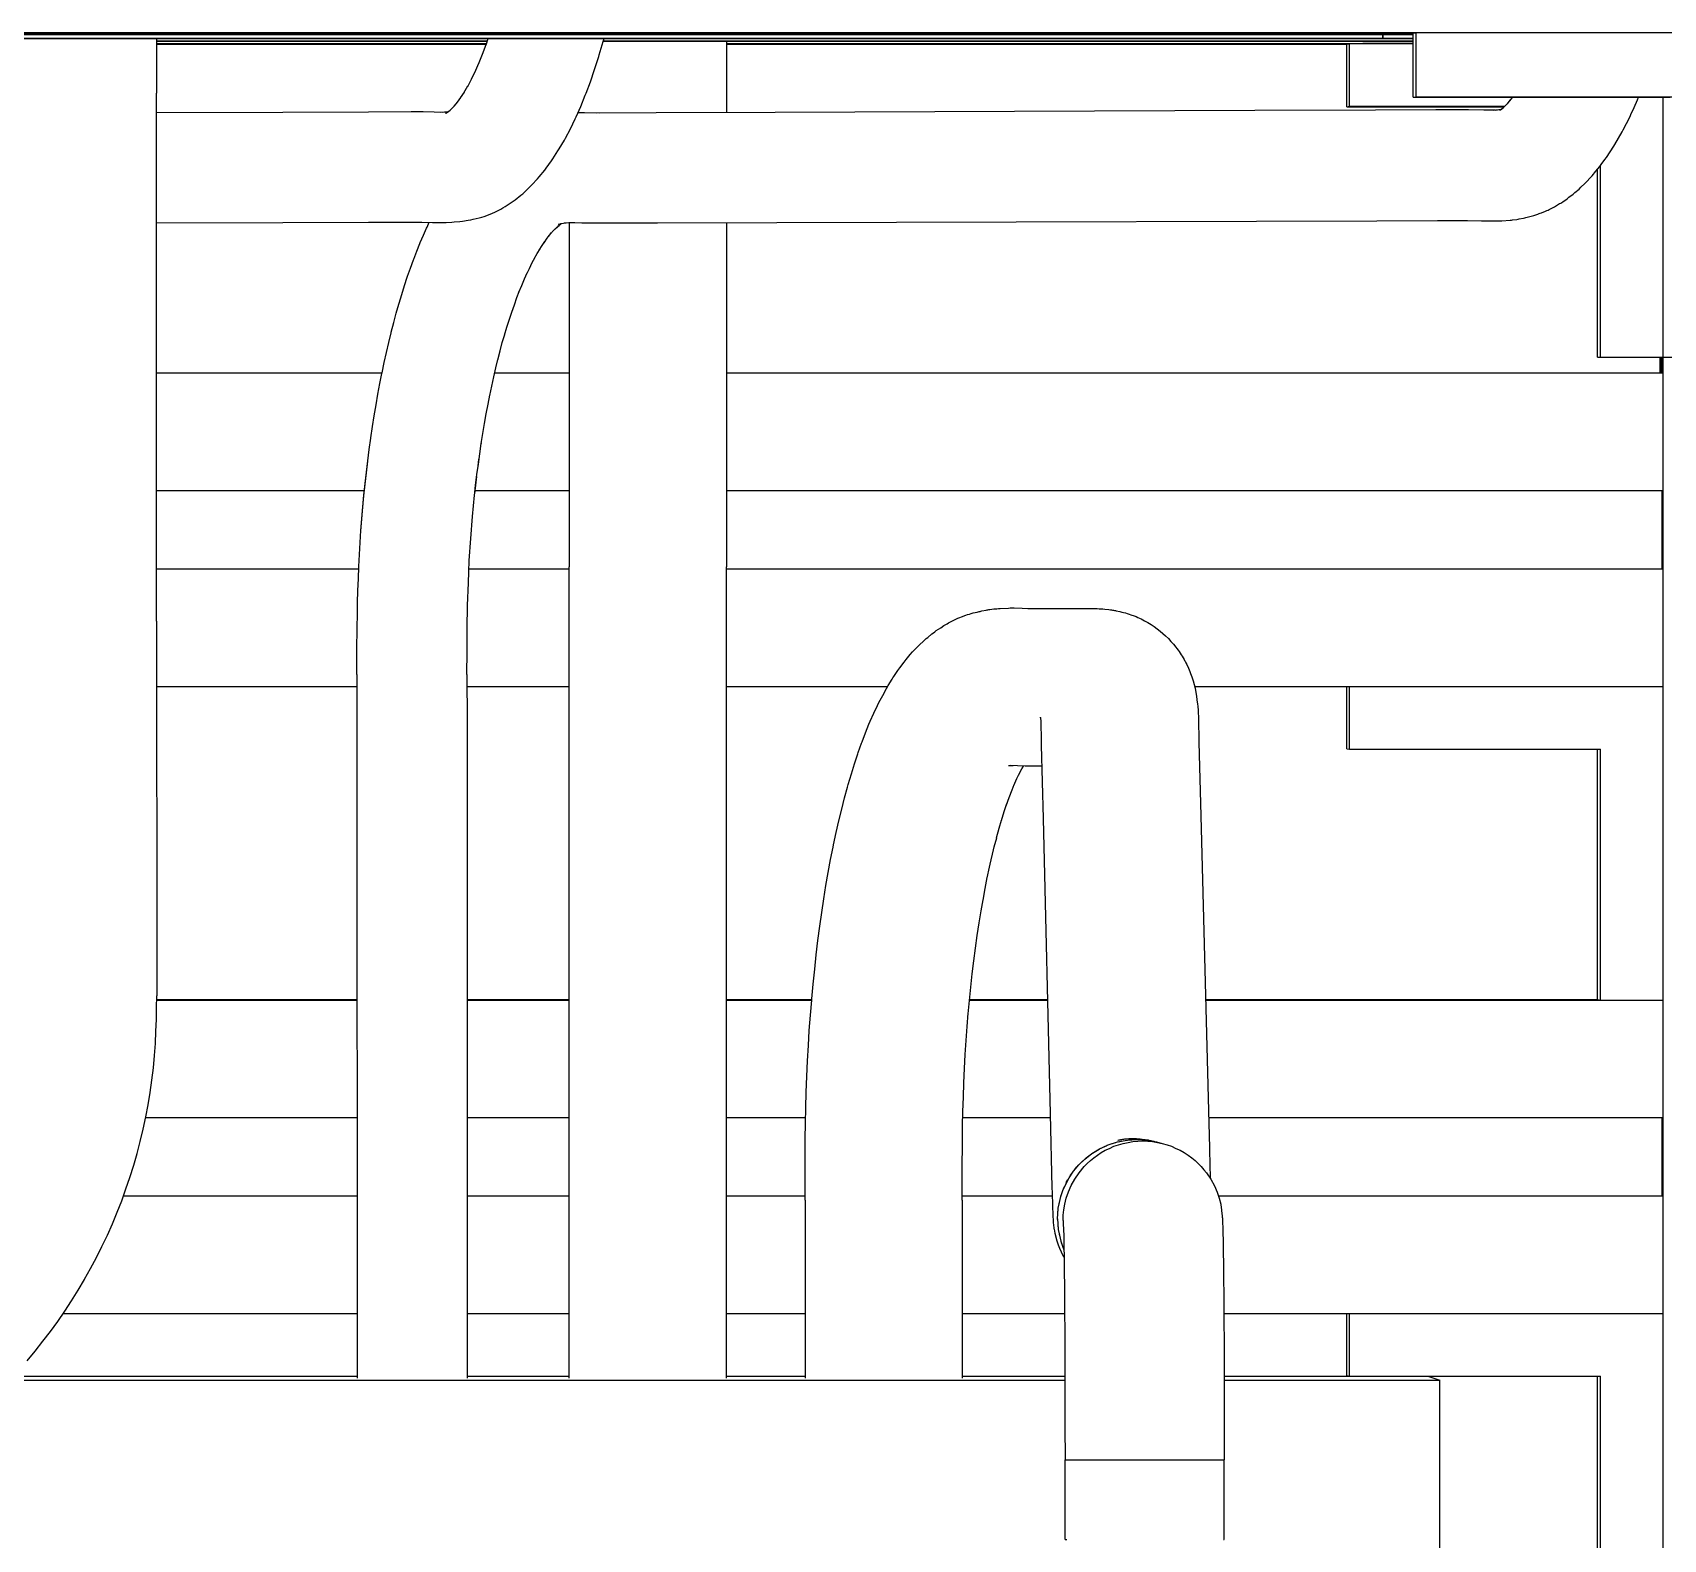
# Model space of a CAD drawing. Header units: millimetres. Extents: x -244 to 244, y -316 to 313.
# Drawn here: x 90 to 192.8, y -65.7 to 29.4 of the extents above; entities that cross this region are included whole.
import ezdxf

# ---------------------------------------------------------------- set-up
doc = ezdxf.new("R2010")
doc.units = ezdxf.units.MM
doc.layers.add('VISIBLE', color=7, linetype='Continuous')

msp = doc.modelspace()

# ---------------------------------------------------------------- linework, layer by layer
at = {"layer": 'VISIBLE'}
for p, q in [((-197.47, 29.37), (197.47, 29.37)), ((-177.15, 29.36), (177.15, 29.36)), ((-177.1, 29.35), (177.1, 29.35)), ((-177.04, 29.34), (177.04, 29.34)), ((-177.04, 29.28), (177.04, 29.28)), ((-177.04, 29.27), (177.04, 29.27)), ((-177.04, 29.26), (177.04, 29.26)), ((-177.04, 29.25), (177.04, 29.25)), ((-177.04, 29.02), (177.04, 29.02)), ((-177.04, 29.01), (177.04, 29.01)), ((-177.04, 29), (177.04, 29)), ((-177.04, 28.99), (177.04, 28.99)), ((97.82, 28.99), (97.83, 28.32)), ((97.82, 28.84), (118.68, 28.84)), ((97.82, 28.83), (118.68, 28.83)), ((97.82, 28.83), (118.68, 28.83)), ((97.82, 28.82), (118.67, 28.82)), ((118.6, 28.6), (118.73, 28.99)), ((125.73, 27.96), (125.98, 28.8)), ((125.98, 28.8), (126.03, 28.99)), ((125.99, 28.84), (177.04, 28.84)), ((125.99, 28.83), (177.04, 28.83)), ((125.99, 28.83), (177.04, 28.83)), ((125.99, 28.82), (177.04, 28.82)), ((133.75, 28.82), (133.75, 24.34)), ((173.85, 28.81), (173.85, 28.82)), ((173.85, 28.81), (173.89, 28.82)), ((173.85, 28.81), (177.04, 28.81)), ((175.11, 29.02), (175.11, 29.25)), ((175.11, 29.02), (175.15, 29.02)), ((175.15, 29.02), (175.15, 29.25)), ((175.15, 29.02), (177.04, 29.02)), ((176.48, 29.25), (176.48, 29.25)), ((176.48, 29.25), (176.52, 29.25)), ((176.48, 29.25), (177.04, 29.25)), ((177.04, 29.34), (177.22, 29.37)), ((177.04, 25.29), (177.04, 29.34)), ((177.22, 25.32), (177.22, 29.37)), ((97.83, 28.67), (118.62, 28.67)), ((97.83, 28.66), (118.62, 28.66)), ((97.83, 28.65), (118.62, 28.65)), ((97.83, 28.64), (118.61, 28.64)), ((97.83, 28.32), (97.83, 25.54)), ((118.12, 27.38), (118.37, 28)), ((118.37, 28), (118.6, 28.61)), ((118.6, 28.6), (118.6, 28.6)), ((125.44, 27.05), (125.7, 27.85)), ((125.7, 27.85), (125.73, 27.96)), ((133.75, 28.67), (177.04, 28.67)), ((133.75, 28.66), (172.95, 28.66)), ((133.75, 28.65), (172.9, 28.65)), ((133.75, 28.64), (172.84, 28.64)), ((172.84, 28.64), (173.01, 28.67)), ((172.84, 24.69), (172.84, 28.64)), ((173.01, 24.72), (173.01, 28.67)), ((117.68, 26.43), (117.91, 26.91)), ((117.88, 26.85), (118.14, 27.44)), ((117.88, 26.85), (117.88, 26.85)), ((118.12, 27.38), (118.12, 27.38)), ((125.18, 26.27), (125.44, 27.05)), ((117.19, 25.56), (117.45, 26)), ((117.44, 25.97), (117.68, 26.44)), ((117.44, 25.97), (117.44, 25.97)), ((124.9, 25.54), (125.18, 26.27)), ((97.83, 14.44), (97.83, 25.54)), ((116.4, 24.53), (116.63, 24.78)), ((116.59, 24.73), (116.81, 25.01)), ((116.79, 24.97), (117.01, 25.28)), ((116.99, 25.25), (117.23, 25.62)), ((116.99, 25.25), (116.99, 25.25)), ((117.19, 25.56), (117.19, 25.56)), ((124.27, 24.05), (124.57, 24.71)), ((124.57, 24.71), (124.85, 25.42)), ((124.85, 25.42), (124.9, 25.54)), ((172.84, 24.69), (173.01, 24.72)), ((172.84, 24.69), (182.77, 24.69)), ((173.01, 24.72), (182.8, 24.72)), ((177.04, 25.29), (177.22, 25.32)), ((177.04, 25.29), (193.22, 25.29)), ((177.22, 25.32), (193.42, 25.32)), ((182.68, 24.61), (182.79, 24.7)), ((182.77, 24.68), (182.9, 24.81)), ((182.77, 24.68), (182.77, 24.68)), ((182.86, 24.77), (183.03, 24.95)), ((182.86, 24.77), (182.86, 24.77)), ((182.97, 24.88), (183.15, 25.1)), ((182.97, 24.88), (182.97, 24.88)), ((183.12, 25.06), (183.29, 25.28)), ((183.12, 25.06), (183.12, 25.06)), ((183.28, 25.25), (183.3, 25.29)), ((183.28, 25.25), (183.28, 25.25)), ((190.96, 24.65), (191.17, 25.12)), ((191.17, 25.12), (191.24, 25.29)), ((192.78, -107.23), (192.78, 25.29)), ((97.83, 24.33), (105.79, 24.35)), ((105.79, 24.35), (111.18, 24.37)), ((111.18, 24.37), (113.88, 24.39)), ((113.88, 24.39), (114.56, 24.39)), ((114.56, 24.39), (114.64, 24.39)), ((114.64, 24.39), (115.32, 24.37)), ((115.32, 24.37), (115.87, 24.36)), ((115.73, 24.35), (116.01, 24.37)), ((115.73, 24.35), (115.73, 24.35)), ((115.97, 24.37), (116.17, 24.39)), ((115.97, 24.37), (115.97, 24.37)), ((116.04, 24.29), (116.19, 24.36)), ((116.04, 24.29), (116.04, 24.29)), ((116.06, 24.28), (116.23, 24.39)), ((116.06, 24.28), (116.06, 24.28)), ((116.12, 24.34), (116.2, 24.37)), ((116.12, 24.34), (116.12, 24.34)), ((116.13, 24.38), (116.24, 24.4)), ((116.13, 24.38), (116.13, 24.38)), ((116.16, 24.34), (116.33, 24.47)), ((116.16, 24.34), (116.16, 24.34)), ((116.2, 24.38), (116.23, 24.39)), ((116.2, 24.38), (116.2, 24.38)), ((116.22, 24.37), (116.46, 24.6)), ((116.22, 24.37), (116.22, 24.37)), ((116.4, 24.53), (116.4, 24.53)), ((123.91, 23.3), (124.21, 23.93)), ((124.21, 23.93), (124.27, 24.05)), ((124.4, 24.33), (124.79, 24.32)), ((124.79, 24.32), (125.72, 24.31)), ((125.56, 24.31), (129.31, 24.33)), ((125.56, 24.31), (125.56, 24.31)), ((129.31, 24.33), (136.82, 24.36)), ((136.82, 24.36), (151.9, 24.41)), ((151.9, 24.41), (167.05, 24.47)), ((167.05, 24.47), (174.65, 24.49)), ((174.65, 24.49), (178.45, 24.51)), ((178.45, 24.51), (178.62, 24.51)), ((178.62, 24.51), (180.52, 24.52)), ((180.52, 24.52), (181.48, 24.5)), ((181.48, 24.5), (181.95, 24.49)), ((181.95, 24.49), (182.21, 24.49)), ((182.08, 24.48), (182.42, 24.51)), ((182.08, 24.48), (182.08, 24.48)), ((182.21, 24.47), (182.57, 24.53)), ((182.21, 24.47), (182.21, 24.47)), ((182.45, 24.49), (182.58, 24.54)), ((182.45, 24.49), (182.45, 24.49)), ((182.47, 24.5), (182.58, 24.54)), ((182.47, 24.5), (182.47, 24.5)), ((182.48, 24.51), (182.56, 24.53)), ((182.51, 24.49), (182.64, 24.57)), ((182.51, 24.5), (182.59, 24.55)), ((182.51, 24.5), (182.58, 24.54)), ((182.51, 24.49), (182.51, 24.49)), ((182.53, 24.49), (182.7, 24.63)), ((182.53, 24.49), (182.53, 24.49)), ((182.68, 24.61), (182.68, 24.61)), ((190.26, 23.23), (190.48, 23.64)), ((190.48, 23.64), (190.7, 24.08)), ((190.7, 24.08), (190.75, 24.2)), ((190.75, 24.2), (190.96, 24.65)), ((123.53, 22.58), (123.6, 22.71)), ((123.6, 22.71), (123.91, 23.3)), ((189.75, 22.32), (189.98, 22.7)), ((189.98, 22.7), (190.2, 23.1)), ((190.2, 23.1), (190.26, 23.23)), ((122.8, 21.4), (123.13, 21.91)), ((123.13, 21.91), (123.17, 21.97)), ((123.17, 21.97), (123.21, 22.03)), ((123.21, 22.03), (123.53, 22.58)), ((189.21, 21.49), (189.44, 21.84)), ((189.44, 21.84), (189.67, 22.2)), ((189.67, 22.2), (189.75, 22.32)), ((121.94, 20.27), (122.29, 20.69)), ((122.29, 20.69), (122.34, 20.75)), ((122.34, 20.75), (122.38, 20.81)), ((122.38, 20.81), (122.72, 21.28)), ((122.72, 21.28), (122.76, 21.34)), ((122.76, 21.34), (122.8, 21.4)), ((188.31, 20.34), (188.55, 20.63)), ((188.55, 20.63), (188.79, 20.93)), ((188.64, 8.89), (188.64, 20.74)), ((188.79, 20.93), (188.89, 21.05)), ((188.83, 8.9), (188.83, 20.98)), ((188.89, 21.05), (189.12, 21.37)), ((189.12, 21.37), (189.21, 21.49)), ((121.03, 19.32), (121.38, 19.66)), ((121.38, 19.66), (121.49, 19.77)), ((121.49, 19.77), (121.84, 20.15)), ((121.84, 20.15), (121.94, 20.27)), ((187.49, 19.5), (187.6, 19.61)), ((187.6, 19.61), (187.85, 19.85)), ((187.85, 19.85), (187.96, 19.96)), ((187.96, 19.96), (188.21, 20.23)), ((188.21, 20.23), (188.31, 20.34)), ((119.93, 18.48), (120.3, 18.73)), ((120.3, 18.73), (120.43, 18.82)), ((120.43, 18.82), (120.79, 19.11)), ((120.79, 19.11), (120.91, 19.21)), ((120.91, 19.21), (121.03, 19.32)), ((186, 18.42), (186.26, 18.58)), ((186.26, 18.58), (186.33, 18.62)), ((186.33, 18.62), (186.4, 18.66)), ((186.4, 18.66), (186.47, 18.7)), ((186.47, 18.7), (186.73, 18.88)), ((186.73, 18.88), (186.85, 18.98)), ((186.85, 18.98), (187.11, 19.18)), ((187.11, 19.18), (187.23, 19.28)), ((187.23, 19.28), (187.49, 19.5)), ((116.95, 17.46), (117.11, 17.48)), ((117.11, 17.48), (117.47, 17.54)), ((117.47, 17.54), (117.63, 17.56)), ((117.63, 17.56), (117.79, 17.6)), ((117.79, 17.6), (118.16, 17.69)), ((118.16, 17.69), (118.32, 17.73)), ((118.32, 17.73), (118.47, 17.78)), ((118.47, 17.78), (118.85, 17.92)), ((118.85, 17.92), (119, 17.98)), ((119, 17.98), (119.14, 18.05)), ((119.14, 18.05), (119.52, 18.24)), ((119.52, 18.24), (119.66, 18.31)), ((119.66, 18.31), (119.8, 18.4)), ((119.8, 18.4), (119.93, 18.48)), ((152.01, 17.44), (167.15, 17.48)), ((167.15, 17.48), (174.75, 17.5)), ((174.75, 17.5), (178.56, 17.51)), ((178.56, 17.51), (180.45, 17.51)), ((180.38, 17.51), (181.33, 17.5)), ((180.38, 17.51), (180.38, 17.51)), ((181.33, 17.5), (181.81, 17.49)), ((181.81, 17.49), (181.9, 17.49)), ((181.9, 17.49), (182.39, 17.49)), ((182.39, 17.49), (182.47, 17.49)), ((182.47, 17.49), (182.55, 17.49)), ((182.55, 17.49), (182.63, 17.5)), ((182.63, 17.5), (183.14, 17.54)), ((183.14, 17.54), (183.22, 17.54)), ((183.22, 17.54), (183.3, 17.55)), ((183.3, 17.55), (183.56, 17.59)), ((183.56, 17.59), (183.64, 17.6)), ((183.64, 17.6), (183.72, 17.62)), ((183.72, 17.62), (183.98, 17.67)), ((183.98, 17.67), (184.06, 17.68)), ((184.06, 17.68), (184.13, 17.7)), ((184.13, 17.7), (184.21, 17.72)), ((184.21, 17.72), (184.47, 17.79)), ((184.47, 17.79), (184.55, 17.81)), ((184.55, 17.81), (184.63, 17.84)), ((184.63, 17.84), (184.89, 17.92)), ((184.89, 17.92), (184.97, 17.95)), ((184.97, 17.95), (185.04, 17.98)), ((185.04, 17.98), (185.12, 18.01)), ((185.12, 18.01), (185.38, 18.11)), ((185.38, 18.11), (185.46, 18.14)), ((185.46, 18.14), (185.53, 18.18)), ((185.53, 18.18), (185.6, 18.21)), ((185.6, 18.21), (185.86, 18.34)), ((185.86, 18.34), (185.93, 18.38)), ((185.93, 18.38), (186, 18.42)), ((97.83, 17.38), (105.79, 17.4)), ((105.79, 17.4), (111.18, 17.41)), ((111.18, 17.41), (113.88, 17.42)), ((113.88, 17.42), (114.55, 17.42)), ((114.45, 16.13), (114.65, 16.59)), ((114.55, 17.42), (115.22, 17.4)), ((114.65, 16.59), (114.85, 17.04)), ((114.85, 17.04), (114.88, 17.1)), ((114.88, 17.1), (115.02, 17.41)), ((115.22, 17.4), (115.92, 17.39)), ((115.92, 17.39), (116.08, 17.39)), ((116.08, 17.39), (116.43, 17.41)), ((116.43, 17.41), (116.59, 17.43)), ((116.59, 17.43), (116.95, 17.46)), ((122.44, 16.4), (122.58, 16.58)), ((122.55, 16.54), (122.73, 16.76)), ((122.55, 16.54), (122.55, 16.54)), ((122.65, 16.67), (122.85, 16.89)), ((122.65, 16.67), (122.65, 16.67)), ((122.85, 16.89), (122.97, 17.01)), ((122.95, 16.99), (123.09, 17.12)), ((122.95, 16.99), (122.95, 16.99)), ((123.04, 17.08), (123.2, 17.21)), ((123.04, 17.08), (123.04, 17.08)), ((123.12, 17.16), (123.28, 17.28)), ((123.12, 17.16), (123.12, 17.16)), ((123.14, 17.28), (123.46, 17.35)), ((123.14, 17.28), (123.14, 17.28)), ((123.2, 17.22), (123.34, 17.32)), ((123.2, 17.22), (123.2, 17.22)), ((123.24, 17.29), (123.31, 17.32)), ((123.24, 17.29), (123.24, 17.29)), ((123.26, 17.29), (123.33, 17.32)), ((123.26, 17.29), (123.26, 17.29)), ((123.27, 17.28), (123.35, 17.33)), ((123.27, 17.29), (123.34, 17.33)), ((123.27, 17.29), (123.27, 17.29)), ((123.27, 17.28), (123.27, 17.28)), ((123.33, 17.33), (123.65, 17.38)), ((123.33, 17.33), (123.33, 17.33)), ((123.52, 17.37), (123.89, 17.39)), ((123.52, 17.37), (123.52, 17.37)), ((123.81, 17.39), (123.81, 17.39)), ((123.81, 17.39), (124.2, 17.39)), ((123.84, 17.39), (123.84, -4.32)), ((124.18, 17.39), (124.64, 17.38)), ((124.18, 17.39), (124.18, 17.39)), ((124.64, 17.38), (124.72, 17.38)), ((124.72, 17.38), (125.66, 17.37)), ((125.66, 17.37), (129.41, 17.38)), ((129.41, 17.38), (136.93, 17.4)), ((133.75, 17.39), (133.75, -4.32)), ((136.93, 17.4), (152.01, 17.44)), ((114.04, 15.09), (114.23, 15.59)), ((114.23, 15.59), (114.43, 16.07)), ((114.43, 16.07), (114.45, 16.13)), ((121.63, 15.1), (121.82, 15.44)), ((121.82, 15.44), (122, 15.74)), ((121.94, 15.64), (122.13, 15.95)), ((121.94, 15.64), (121.94, 15.64)), ((122.13, 15.95), (122.31, 16.2)), ((122.25, 16.12), (122.44, 16.4)), ((122.25, 16.12), (122.25, 16.12)), ((97.83, -7.75), (97.83, 14.44)), ((113.65, 14), (113.84, 14.52)), ((113.84, 14.52), (114.02, 15.03)), ((114.02, 15.03), (114.04, 15.09)), ((121.14, 14.12), (121.33, 14.5)), ((121.33, 14.5), (121.51, 14.87)), ((121.51, 14.87), (121.67, 15.16)), ((121.63, 15.1), (121.63, 15.1)), ((113.28, 12.86), (113.46, 13.41)), ((113.46, 13.41), (113.63, 13.94)), ((113.63, 13.94), (113.65, 14)), ((120.67, 12.99), (120.84, 13.42)), ((120.84, 13.42), (121.02, 13.83)), ((121.02, 13.83), (121.19, 14.21)), ((121.14, 14.12), (121.14, 14.12)), ((113.11, 12.3), (113.28, 12.86)), ((120.38, 12.2), (120.54, 12.66)), ((120.54, 12.66), (120.69, 13.04)), ((120.67, 12.99), (120.67, 12.99)), ((112.78, 11.08), (112.94, 11.67)), ((112.94, 11.67), (113.1, 12.24)), ((113.1, 12.24), (113.11, 12.3)), ((120.07, 11.3), (120.21, 11.74)), ((120.21, 11.73), (120.38, 12.2)), ((120.21, 11.73), (120.21, 11.73)), ((112.46, 9.82), (112.61, 10.43)), ((112.61, 10.43), (112.62, 10.48)), ((112.62, 10.48), (112.78, 11.08)), ((119.62, 9.82), (119.77, 10.32)), ((119.76, 10.29), (119.91, 10.8)), ((119.76, 10.29), (119.76, 10.29)), ((119.91, 10.8), (120.07, 11.3)), ((112.31, 9.2), (112.46, 9.82)), ((119.34, 8.74), (119.48, 9.29)), ((119.48, 9.29), (119.62, 9.82)), ((112.04, 7.92), (112.17, 8.57)), ((112.17, 8.57), (112.31, 9.2)), ((119.08, 7.66), (119.21, 8.23)), ((119.21, 8.23), (119.34, 8.76)), ((119.34, 8.74), (119.34, 8.74)), ((188.64, 8.89), (188.83, 8.9)), ((188.64, 8.89), (192.59, 8.89)), ((188.83, 8.9), (197.27, 8.9)), ((192.59, 8.89), (192.82, 8.9)), ((192.59, 7.91), (192.59, 8.89)), ((192.66, 7.91), (192.66, 8.89)), ((192.71, 7.91), (192.71, 8.89)), ((97.83, 7.91), (112.04, 7.91)), ((111.78, 6.56), (111.9, 7.23)), ((111.9, 7.23), (112.03, 7.88)), ((112.03, 7.88), (112.04, 7.92)), ((118.95, 7.08), (119.08, 7.66)), ((119.14, 7.91), (123.84, 7.91)), ((133.75, 7.91), (192.78, 7.91)), ((111.66, 5.89), (111.78, 6.56)), ((118.72, 5.94), (118.83, 6.5)), ((118.83, 6.49), (118.95, 7.08)), ((118.83, 6.49), (118.83, 6.49)), ((111.44, 4.52), (111.55, 5.21)), ((111.55, 5.21), (111.66, 5.89)), ((118.5, 4.71), (118.6, 5.33)), ((118.6, 5.33), (118.72, 5.94)), ((111.33, 3.82), (111.44, 4.52)), ((118.39, 4.08), (118.5, 4.71)), ((111.23, 3.08), (111.33, 3.79)), ((111.33, 3.79), (111.33, 3.82)), ((118.2, 2.8), (118.29, 3.45)), ((118.28, 3.4), (118.3, 3.49)), ((118.29, 3.45), (118.39, 4.08)), ((118.29, 3.45), (118.29, 3.45)), ((118.29, 3.45), (118.29, 3.45)), ((111.05, 1.6), (111.14, 2.34)), ((111.06, 1.65), (111.14, 2.37)), ((111.14, 2.37), (111.23, 3.08)), ((111.14, 2.34), (111.14, 2.34)), ((118.02, 1.5), (118.11, 2.15)), ((118.07, 1.84), (118.15, 2.46)), ((118.11, 2.15), (118.2, 2.8)), ((118.11, 2.15), (118.11, 2.15)), ((118.11, 2.15), (118.11, 2.15)), ((110.97, 0.9), (111.05, 1.6)), ((110.98, 0.93), (111.06, 1.65)), ((117.88, 0.28), (118.01, 1.38)), ((117.94, 0.83), (118.02, 1.5)), ((97.83, 0.49), (110.93, 0.49)), ((97.83, 0.49), (110.93, 0.49)), ((110.83, -0.54), (110.9, 0.2)), ((110.83, -0.56), (110.9, 0.15)), ((110.9, 0.2), (110.98, 0.93)), ((110.9, 0.15), (110.97, 0.9)), ((110.97, 0.9), (110.97, 0.9)), ((110.97, 0.9), (110.97, 0.9)), ((117.74, -1.15), (117.87, 0.19)), ((117.87, 0.16), (117.94, 0.83)), ((117.87, 0.16), (117.87, 0.16)), ((117.91, 0.49), (123.84, 0.49)), ((117.91, 0.49), (123.84, 0.49)), ((117.94, 0.83), (117.94, 0.83)), ((117.94, 0.83), (117.94, 0.83)), ((133.75, 0.49), (192.73, 0.49)), ((133.75, 0.49), (192.78, 0.49)), ((192.73, -4.45), (192.73, 0.49)), ((192.73, 0.49), (192.78, 0.49)), ((110.77, -1.28), (110.83, -0.54)), ((110.77, -1.32), (110.83, -0.56)), ((110.83, -0.57), (110.83, -0.56)), ((110.83, -0.56), (110.83, -0.56)), ((110.66, -2.79), (110.71, -2.03)), ((110.71, -2.03), (110.77, -1.28)), ((110.71, -2.05), (110.77, -1.32)), ((110.71, -2.05), (110.71, -2.05)), ((117.63, -2.53), (117.74, -1.15)), ((110.62, -3.54), (110.66, -2.79)), ((117.54, -3.92), (117.63, -2.53)), ((110.58, -4.3), (110.62, -3.54)), ((117.5, -4.63), (117.54, -3.92)), ((97.83, -4.45), (110.57, -4.45)), ((97.83, -4.45), (110.57, -4.45)), ((110.52, -5.84), (110.55, -5.07)), ((110.52, -5.82), (110.55, -5.07)), ((110.55, -5.07), (110.58, -4.31)), ((110.55, -5.07), (110.55, -5.07)), ((110.58, -4.31), (110.58, -4.3)), ((117.48, -5.34), (117.5, -4.63)), ((117.51, -4.45), (123.84, -4.45)), ((117.51, -4.45), (123.84, -4.45)), ((123.84, -55.48), (123.84, -4.32)), ((133.75, -55.48), (133.75, -4.32)), ((133.75, -4.45), (192.78, -4.45)), ((133.75, -4.45), (192.73, -4.45)), ((192.73, -4.45), (192.78, -4.45)), ((110.5, -6.59), (110.52, -5.82)), ((110.5, -6.59), (110.52, -5.84)), ((117.43, -6.76), (117.48, -5.34)), ((110.49, -7.34), (110.5, -6.59)), ((110.5, -6.59), (110.5, -6.59)), ((117.41, -8.2), (117.43, -6.76)), ((149.29, -7.23), (149.56, -7.17)), ((149.56, -7.17), (149.61, -7.15)), ((149.61, -7.15), (149.67, -7.14)), ((149.67, -7.14), (149.73, -7.13)), ((149.73, -7.13), (149.79, -7.11)), ((149.79, -7.11), (149.84, -7.1)), ((149.84, -7.1), (150.11, -7.05)), ((150.11, -7.05), (150.17, -7.04)), ((150.17, -7.04), (150.23, -7.03)), ((150.23, -7.03), (150.28, -7.02)), ((150.28, -7.02), (150.34, -7.02)), ((150.34, -7.02), (150.6, -6.98)), ((150.6, -6.98), (150.66, -6.97)), ((150.66, -6.97), (150.78, -6.96)), ((150.78, -6.96), (150.89, -6.95)), ((150.89, -6.95), (151.01, -6.94)), ((151.01, -6.94), (151.52, -6.92)), ((151.52, -6.92), (151.64, -6.91)), ((151.64, -6.91), (151.76, -6.91)), ((151.76, -6.91), (151.88, -6.91)), ((151.88, -6.91), (152.38, -6.92)), ((152.38, -6.92), (152.83, -6.94)), ((152.74, -6.94), (152.74, -6.94)), ((152.74, -6.94), (153.71, -6.95)), ((153.71, -6.95), (154.68, -6.95)), ((154.68, -6.95), (155.57, -6.94)), ((155.53, -6.95), (156.03, -6.94)), ((155.53, -6.95), (155.53, -6.95)), ((156.03, -6.94), (156.14, -6.94)), ((156.14, -6.94), (156.64, -6.94)), ((156.64, -6.94), (156.76, -6.94)), ((156.76, -6.94), (157, -6.95)), ((157, -6.95), (157.12, -6.95)), ((157.12, -6.95), (157.24, -6.96)), ((157.24, -6.96), (157.48, -6.98)), ((157.48, -6.98), (157.6, -6.99)), ((157.6, -6.99), (157.85, -7.02)), ((157.85, -7.02), (157.96, -7.03)), ((157.96, -7.03), (158.02, -7.04)), ((158.02, -7.04), (158.08, -7.05)), ((158.08, -7.05), (158.14, -7.06)), ((158.14, -7.06), (158.2, -7.07)), ((158.2, -7.07), (158.26, -7.08)), ((158.26, -7.08), (158.31, -7.09)), ((158.31, -7.09), (158.55, -7.14)), ((158.55, -7.14), (158.67, -7.17)), ((158.67, -7.17), (158.78, -7.2)), ((97.83, -7.75), (97.84, -29.95)), ((110.46, -9.61), (110.48, -8.1)), ((110.48, -8.1), (110.49, -7.34)), ((117.4, -9.66), (117.41, -8.2)), ((146.97, -8.34), (147.25, -8.16)), ((147.25, -8.16), (147.44, -8.03)), ((147.44, -8.03), (147.54, -7.97)), ((147.54, -7.97), (147.65, -7.91)), ((147.65, -7.91), (147.75, -7.86)), ((147.75, -7.86), (148.03, -7.71)), ((148.03, -7.71), (148.13, -7.66)), ((148.13, -7.66), (148.24, -7.61)), ((148.24, -7.61), (148.34, -7.56)), ((148.34, -7.56), (148.45, -7.52)), ((148.45, -7.52), (148.56, -7.48)), ((148.56, -7.48), (148.84, -7.37)), ((148.84, -7.37), (148.95, -7.33)), ((148.95, -7.33), (149.06, -7.3)), ((149.06, -7.3), (149.17, -7.26)), ((149.17, -7.26), (149.23, -7.25)), ((149.23, -7.25), (149.29, -7.23)), ((158.78, -7.2), (158.9, -7.23)), ((158.9, -7.23), (159.01, -7.26)), ((159.01, -7.26), (159.12, -7.3)), ((159.12, -7.3), (159.24, -7.34)), ((159.24, -7.34), (159.45, -7.42)), ((159.45, -7.42), (159.57, -7.46)), ((159.57, -7.46), (159.68, -7.51)), ((159.68, -7.51), (159.78, -7.56)), ((159.78, -7.56), (159.89, -7.61)), ((159.89, -7.61), (160, -7.66)), ((160, -7.66), (160.1, -7.72)), ((160.1, -7.72), (160.3, -7.84)), ((160.3, -7.84), (160.51, -7.96)), ((160.51, -7.96), (160.71, -8.09)), ((160.71, -8.09), (160.9, -8.23)), ((145.74, -9.4), (145.91, -9.24)), ((145.91, -9.24), (146.17, -9)), ((146.17, -9), (146.34, -8.84)), ((146.34, -8.84), (146.43, -8.77)), ((146.43, -8.77), (146.7, -8.55)), ((146.7, -8.55), (146.79, -8.48)), ((146.79, -8.48), (146.88, -8.41)), ((146.88, -8.41), (146.97, -8.34)), ((160.9, -8.23), (161.08, -8.38)), ((161.08, -8.38), (161.26, -8.52)), ((161.26, -8.52), (161.43, -8.68)), ((161.43, -8.68), (161.6, -8.85)), ((161.6, -8.85), (161.76, -9.03)), ((161.76, -9.03), (161.92, -9.19)), ((161.92, -9.19), (162.07, -9.38)), ((110.46, -11.11), (110.46, -9.61)), ((117.39, -11.12), (117.4, -9.66)), ((144.94, -10.34), (145.08, -10.16)), ((145.08, -10.16), (145.33, -9.85)), ((145.33, -9.85), (145.48, -9.68)), ((145.48, -9.68), (145.74, -9.4)), ((162.07, -9.38), (162.14, -9.47)), ((162.14, -9.47), (162.21, -9.57)), ((162.21, -9.57), (162.28, -9.67)), ((162.28, -9.67), (162.41, -9.87)), ((162.41, -9.87), (162.47, -9.96)), ((162.47, -9.96), (162.59, -10.17)), ((162.59, -10.17), (162.62, -10.22)), ((162.62, -10.22), (162.65, -10.27)), ((162.65, -10.27), (162.68, -10.33)), ((110.46, -11.11), (110.46, -12.6)), ((117.39, -11.12), (117.4, -14.07)), ((144.24, -11.32), (144.3, -11.23)), ((144.3, -11.23), (144.55, -10.86)), ((144.55, -10.86), (144.62, -10.77)), ((144.62, -10.77), (144.68, -10.68)), ((144.68, -10.68), (144.94, -10.34)), ((162.68, -10.33), (162.7, -10.38)), ((162.7, -10.38), (162.76, -10.49)), ((162.76, -10.49), (162.86, -10.71)), ((162.86, -10.71), (162.91, -10.82)), ((162.91, -10.82), (162.96, -10.93)), ((162.96, -10.93), (163, -11.04)), ((163, -11.04), (163.04, -11.15)), ((163.04, -11.15), (163.08, -11.26)), ((163.08, -11.26), (163.16, -11.51)), ((97.83, -11.86), (110.46, -11.86)), ((117.39, -11.86), (123.84, -11.86)), ((133.75, -11.86), (143.91, -11.86)), ((143.6, -12.43), (143.84, -12)), ((143.84, -12), (143.94, -11.81)), ((143.94, -11.81), (144.19, -11.41)), ((144.19, -11.41), (144.24, -11.32)), ((163.16, -11.51), (163.22, -11.74)), ((163.22, -11.74), (163.28, -11.97)), ((163.25, -11.86), (192.78, -11.86)), ((163.28, -11.97), (163.33, -12.24)), ((163.33, -12.24), (163.37, -12.47)), ((172.84, -15.8), (172.84, -11.86)), ((173.01, -15.82), (173.01, -11.86)), ((110.46, -12.6), (110.46, -14.08)), ((143.04, -13.55), (143.27, -13.07)), ((143.27, -13.07), (143.36, -12.88)), ((143.36, -12.88), (143.6, -12.43)), ((163.37, -12.47), (163.4, -12.7)), ((163.4, -12.7), (163.44, -12.98)), ((163.44, -12.98), (163.45, -13.1)), ((163.45, -13.1), (163.47, -13.39)), ((110.46, -14.08), (110.47, -55.48)), ((117.4, -14.07), (117.4, -55.48)), ((142.51, -14.79), (142.73, -14.25)), ((142.73, -14.25), (142.81, -14.06)), ((142.81, -14.06), (143.04, -13.55)), ((153.53, -13.81), (153.56, -14.02)), ((153.53, -13.81), (153.53, -13.81)), ((153.54, -13.82), (153.56, -14.07)), ((153.54, -13.82), (153.54, -13.82)), ((153.56, -14.07), (153.57, -14.3)), ((153.57, -14.11), (153.57, -14.39)), ((153.57, -14.11), (153.57, -14.11)), ((163.47, -13.39), (163.48, -13.51)), ((163.48, -13.51), (163.5, -13.8)), ((163.5, -13.8), (163.5, -13.92)), ((163.5, -13.92), (163.51, -14.21)), ((163.51, -14.21), (163.51, -14.33)), ((163.51, -14.33), (163.52, -14.92)), ((142.26, -15.44), (142.3, -15.35)), ((142.3, -15.35), (142.51, -14.79)), ((153.57, -14.39), (153.58, -14.97)), ((153.58, -14.97), (153.59, -15.56)), ((163.52, -14.92), (163.53, -15.41)), ((163.53, -15.38), (163.53, -15.38)), ((163.53, -15.38), (163.65, -20.02)), ((141.82, -16.74), (142.02, -16.12)), ((142.02, -16.12), (142.05, -16.03)), ((142.05, -16.03), (142.26, -15.44)), ((153.59, -15.56), (153.7, -20.2)), ((172.84, -15.8), (173.01, -15.82)), ((173.01, -15.82), (188.83, -15.82)), ((188.64, -31.6), (188.64, -15.82)), ((188.83, -31.64), (188.83, -15.82)), ((141.42, -18.04), (141.62, -17.38)), ((141.62, -17.38), (141.82, -16.74)), ((151.52, -16.85), (151.82, -16.84)), ((151.52, -16.85), (151.52, -16.85)), ((151.62, -16.83), (152.09, -16.84)), ((151.62, -16.83), (151.62, -16.83)), ((151.64, -16.85), (151.71, -16.84)), ((151.64, -16.85), (151.64, -16.85)), ((151.66, -16.85), (151.73, -16.84)), ((151.66, -16.85), (151.66, -16.85)), ((152.06, -17.67), (152.2, -17.38)), ((152.09, -16.84), (152.58, -16.86)), ((152.16, -17.45), (152.36, -17.06)), ((152.16, -17.45), (152.16, -17.45)), ((152.36, -17.06), (152.46, -16.89)), ((152.46, -16.89), (152.48, -16.86)), ((152.46, -16.89), (152.46, -16.89)), ((152.58, -16.86), (153.07, -16.87)), ((153.07, -16.87), (153.18, -16.87)), ((153.18, -16.87), (153.62, -16.87)), ((141.19, -18.89), (141.38, -18.21)), ((141.38, -18.21), (141.42, -18.04)), ((151.56, -18.87), (151.75, -18.39)), ((151.75, -18.39), (151.89, -18.05)), ((151.86, -18.11), (152.06, -17.67)), ((151.86, -18.11), (151.86, -18.11)), ((141.01, -19.6), (141.19, -18.89)), ((151.26, -19.75), (151.43, -19.25)), ((151.38, -19.39), (151.56, -18.87)), ((151.38, -19.39), (151.38, -19.39)), ((140.66, -21.08), (140.83, -20.33)), ((140.83, -20.33), (141.01, -19.6)), ((150.94, -20.81), (151.09, -20.29)), ((151.09, -20.31), (151.26, -19.75)), ((151.09, -20.31), (151.09, -20.31)), ((153.7, -20.2), (154.15, -38.81)), ((163.65, -20.02), (164.13, -38.62)), ((140.5, -21.85), (140.66, -21.08)), ((150.63, -21.97), (150.78, -21.41)), ((150.77, -21.42), (150.94, -20.81)), ((150.77, -21.42), (150.77, -21.42)), ((140.31, -22.78), (140.47, -22)), ((140.47, -22), (140.5, -21.85)), ((150.33, -23.25), (150.48, -22.61)), ((150.48, -22.62), (150.63, -21.97)), ((140.02, -24.41), (140.16, -23.59)), ((140.16, -23.59), (140.31, -22.78)), ((150.19, -23.94), (150.33, -23.25)), ((150.48, -22.62), (150.48, -22.62)), ((139.88, -25.26), (140.02, -24.41)), ((149.92, -25.34), (150.05, -24.61)), ((150.05, -24.61), (150.19, -23.91)), ((150.19, -23.94), (150.19, -23.94)), ((139.75, -26.12), (139.88, -25.26)), ((149.8, -26.02), (149.92, -25.33)), ((149.92, -25.34), (149.92, -25.34)), ((139.63, -26.99), (139.75, -26.12)), ((149.67, -26.78), (149.8, -26.02)), ((139.51, -27.88), (139.63, -26.99)), ((149.44, -28.36), (149.56, -27.56)), ((149.56, -27.56), (149.67, -26.78)), ((139.41, -28.79), (139.51, -27.88)), ((149.34, -29.16), (149.44, -28.36)), ((139.21, -30.63), (139.31, -29.7)), ((139.31, -29.7), (139.41, -28.79)), ((149.24, -29.98), (149.34, -29.16)), ((97.84, -29.95), (97.84, -31.38)), ((139.13, -31.57), (139.21, -30.63)), ((149.07, -31.66), (149.15, -30.82)), ((149.15, -30.82), (149.24, -29.98)), ((97.83, -32.12), (97.84, -31.38)), ((97.84, -31.6), (110.47, -31.6)), ((97.84, -31.62), (110.47, -31.62)), ((97.84, -31.62), (110.47, -31.62)), ((97.84, -31.64), (110.47, -31.64)), ((117.4, -31.6), (123.84, -31.6)), ((117.4, -31.62), (123.84, -31.62)), ((117.4, -31.62), (123.84, -31.62)), ((117.4, -31.64), (123.84, -31.64)), ((133.75, -31.6), (139.12, -31.6)), ((133.75, -31.62), (139.12, -31.62)), ((133.75, -31.62), (139.12, -31.62)), ((133.75, -31.64), (139.12, -31.64)), ((139.04, -32.59), (139.12, -31.65)), ((139.12, -31.65), (139.13, -31.57)), ((148.99, -32.51), (149.07, -31.66)), ((149.07, -31.6), (153.98, -31.6)), ((149.07, -31.62), (153.98, -31.62)), ((149.07, -31.62), (153.98, -31.62)), ((149.07, -31.64), (153.98, -31.64)), ((163.95, -31.6), (188.64, -31.6)), ((163.95, -31.62), (188.76, -31.62)), ((163.95, -31.62), (188.71, -31.62)), ((163.95, -31.64), (192.78, -31.64)), ((188.64, -31.6), (188.83, -31.64)), ((97.79, -33.61), (97.82, -32.86)), ((97.82, -32.86), (97.83, -32.12)), ((97.82, -32.86), (97.82, -32.86)), ((97.82, -32.86), (97.82, -32.86)), ((138.97, -33.55), (139.04, -32.59)), ((148.92, -33.31), (148.99, -32.46)), ((148.99, -32.51), (148.99, -32.51)), ((97.76, -34.37), (97.79, -33.61)), ((138.91, -34.51), (138.97, -33.55)), ((148.86, -34.19), (148.92, -33.31)), ((97.7, -35.14), (97.76, -34.37)), ((97.76, -34.37), (97.76, -34.37)), ((97.76, -34.37), (97.76, -34.37)), ((97.76, -34.37), (97.76, -34.37)), ((97.76, -34.37), (97.76, -34.37)), ((138.86, -35.48), (138.91, -34.51)), ((148.8, -35.07), (148.86, -34.19)), ((97.53, -36.69), (97.63, -35.91)), ((97.63, -35.91), (97.7, -35.14)), ((97.63, -35.91), (97.63, -35.91)), ((97.63, -35.91), (97.63, -35.91)), ((97.63, -35.91), (97.63, -35.91)), ((97.63, -35.91), (97.63, -35.91)), ((138.81, -36.46), (138.86, -35.48)), ((148.71, -36.86), (148.75, -35.96)), ((148.75, -35.96), (148.8, -35.07)), ((97.43, -37.47), (97.53, -36.69)), ((138.77, -37.44), (138.81, -36.46)), ((148.68, -37.76), (148.71, -36.86)), ((97.29, -38.25), (97.43, -37.47)), ((97.43, -37.47), (97.43, -37.47)), ((97.43, -37.47), (97.43, -37.47)), ((97.43, -37.47), (97.43, -37.47)), ((97.43, -37.47), (97.43, -37.47)), ((138.75, -38.43), (138.77, -37.44)), ((148.65, -38.67), (148.68, -37.76)), ((96.98, -39.79), (97.15, -39.01)), ((97.14, -39.05), (110.47, -39.05)), ((97.15, -39.01), (97.29, -38.25)), ((97.15, -39.01), (97.15, -39.01)), ((97.15, -39.01), (97.15, -39.01)), ((97.15, -39.01), (97.15, -39.01)), ((97.15, -39.01), (97.15, -39.01)), ((117.4, -39.05), (123.84, -39.05)), ((133.75, -39.05), (138.73, -39.05)), ((138.73, -39.41), (138.75, -38.43)), ((148.63, -39.58), (148.65, -38.67)), ((148.64, -39.05), (154.16, -39.05)), ((154.15, -38.81), (154.26, -43.49)), ((164.13, -38.62), (164.19, -40.96)), ((164.14, -39.05), (192.78, -39.05)), ((192.73, -43.98), (192.73, -39.05)), ((96.8, -40.55), (96.98, -39.79)), ((138.71, -40.39), (138.73, -39.41)), ((148.62, -40.51), (148.63, -39.58)), ((96.6, -41.31), (96.8, -40.55)), ((96.8, -40.55), (96.8, -40.55)), ((96.8, -40.55), (96.8, -40.55)), ((96.8, -40.55), (96.8, -40.55)), ((96.8, -40.55), (96.8, -40.55)), ((138.7, -42.33), (138.71, -40.39)), ((148.61, -42.38), (148.62, -40.51)), ((156.77, -41.32), (157.27, -41.02)), ((156.82, -41.29), (157.24, -41.04)), ((157.24, -41.04), (157.25, -41.03)), ((157.27, -41.02), (157.81, -40.77)), ((157.36, -40.98), (157.68, -40.83)), ((157.37, -41.26), (157.62, -41.11)), ((157.62, -41.11), (157.89, -40.99)), ((157.62, -41.11), (157.62, -41.11)), ((157.62, -41.11), (157.62, -41.11)), ((157.68, -40.83), (157.75, -40.8)), ((157.81, -40.77), (158.39, -40.59)), ((157.89, -40.99), (158.17, -40.86)), ((157.93, -40.73), (158.14, -40.66)), ((158.14, -40.66), (158.29, -40.62)), ((158.17, -40.86), (158.46, -40.77)), ((158.17, -40.86), (158.17, -40.86)), ((158.17, -40.86), (158.17, -40.86)), ((158.39, -40.59), (159, -40.47)), ((158.39, -40.59), (159, -40.47)), ((158.42, -40.47), (158.43, -40.47)), ((158.43, -40.47), (158.49, -40.46)), ((158.46, -40.77), (158.75, -40.68)), ((158.48, -40.57), (158.61, -40.53)), ((158.49, -40.46), (158.55, -40.45)), ((158.55, -40.45), (158.61, -40.44)), ((158.61, -40.44), (158.67, -40.43)), ((158.61, -40.53), (158.88, -40.49)), ((158.67, -40.43), (158.73, -40.42)), ((158.73, -40.42), (158.79, -40.41)), ((158.75, -40.68), (159.06, -40.62)), ((158.75, -40.68), (158.75, -40.68)), ((158.75, -40.68), (158.75, -40.68)), ((158.79, -40.41), (158.85, -40.4)), ((158.85, -40.4), (158.92, -40.4)), ((158.92, -40.4), (158.98, -40.39)), ((158.98, -40.39), (159.1, -40.38)), ((159, -40.47), (159.62, -40.43)), ((159, -40.47), (159.62, -40.43)), ((159.04, -40.47), (159.1, -40.46)), ((159.06, -40.62), (159.36, -40.56)), ((159.1, -40.38), (159.22, -40.38)), ((159.1, -40.46), (159.59, -40.43)), ((159.22, -40.38), (159.34, -40.38)), ((159.34, -40.38), (159.47, -40.38)), ((159.36, -40.56), (159.67, -40.54)), ((159.36, -40.56), (159.36, -40.56)), ((159.36, -40.56), (159.36, -40.56)), ((159.36, -40.56), (159.36, -40.56)), ((159.47, -40.38), (159.59, -40.38)), ((159.59, -40.38), (159.71, -40.39)), ((159.59, -40.43), (159.61, -40.43)), ((159.62, -40.43), (160.25, -40.47)), ((159.67, -40.54), (159.98, -40.52)), ((159.7, -40.44), (160.08, -40.45)), ((159.71, -40.39), (159.83, -40.4)), ((159.83, -40.4), (159.96, -40.41)), ((159.96, -40.41), (160.08, -40.43)), ((159.98, -40.52), (159.98, -40.52)), ((159.98, -40.52), (159.98, -40.52)), ((159.98, -40.52), (159.98, -40.52)), ((159.98, -40.52), (159.98, -40.52)), ((159.98, -40.52), (160.3, -40.54)), ((160.08, -40.43), (160.14, -40.43)), ((160.08, -40.45), (160.18, -40.47)), ((160.14, -40.43), (160.26, -40.45)), ((160.25, -40.47), (160.86, -40.59)), ((160.26, -40.45), (160.32, -40.46)), ((160.3, -40.54), (160.61, -40.56)), ((160.32, -40.46), (160.38, -40.47)), ((160.36, -40.49), (160.57, -40.52)), ((160.38, -40.47), (160.44, -40.49)), ((160.44, -40.49), (160.5, -40.5)), ((160.5, -40.5), (160.56, -40.51)), ((160.56, -40.51), (160.62, -40.53)), ((160.57, -40.52), (160.75, -40.56)), ((160.61, -40.56), (160.61, -40.56)), ((160.61, -40.56), (160.92, -40.62)), ((160.61, -40.56), (160.61, -40.56)), ((160.61, -40.56), (160.61, -40.56)), ((160.62, -40.53), (160.68, -40.54)), ((160.68, -40.54), (160.8, -40.57)), ((160.8, -40.57), (160.84, -40.58)), ((160.86, -40.59), (161.22, -40.68)), ((160.92, -40.62), (161.22, -40.68)), ((161.22, -40.68), (161.22, -40.68)), ((161.22, -40.68), (161.52, -40.77)), ((161.22, -40.68), (161.22, -40.68)), ((161.52, -40.77), (161.8, -40.86)), ((161.8, -40.86), (161.8, -40.86)), ((161.8, -40.86), (162.08, -40.99)), ((161.8, -40.86), (161.8, -40.86)), ((162.08, -40.99), (162.34, -41.11)), ((162.34, -41.11), (162.34, -41.11)), ((162.34, -41.11), (162.6, -41.26)), ((162.34, -41.11), (162.34, -41.11)), ((164.19, -40.96), (164.22, -42.13)), ((96.15, -42.82), (96.39, -42.06)), ((96.39, -42.06), (96.6, -41.31)), ((96.39, -42.06), (96.39, -42.06)), ((96.39, -42.06), (96.39, -42.06)), ((96.39, -42.06), (96.39, -42.06)), ((96.39, -42.06), (96.39, -42.06)), ((155.62, -42.43), (155.95, -42.04)), ((155.95, -42.04), (156.33, -41.67)), ((155.97, -42.53), (156.3, -42.13)), ((156.01, -41.98), (156.06, -41.92)), ((156.06, -41.92), (156.22, -41.78)), ((156.3, -42.13), (156.49, -41.95)), ((156.3, -42.13), (156.3, -42.13)), ((156.33, -41.67), (156.77, -41.32)), ((156.38, -41.63), (156.42, -41.59)), ((156.42, -41.59), (156.67, -41.4)), ((156.49, -41.95), (156.69, -41.76)), ((156.69, -41.76), (156.9, -41.59)), ((156.69, -41.76), (156.69, -41.76)), ((156.69, -41.76), (156.69, -41.76)), ((156.79, -41.31), (156.82, -41.29)), ((156.9, -41.59), (157.13, -41.42)), ((157.13, -41.42), (157.37, -41.26)), ((157.13, -41.42), (157.13, -41.42)), ((157.13, -41.42), (157.13, -41.42)), ((162.6, -41.26), (162.84, -41.42)), ((162.84, -41.42), (162.84, -41.42)), ((162.84, -41.42), (163.07, -41.59)), ((162.84, -41.42), (162.84, -41.42)), ((163.07, -41.59), (163.28, -41.76)), ((163.28, -41.76), (163.28, -41.76)), ((163.28, -41.76), (163.49, -41.95)), ((163.28, -41.76), (163.28, -41.76)), ((163.49, -41.95), (163.67, -42.13)), ((163.67, -42.13), (163.67, -42.13)), ((163.67, -42.13), (163.84, -42.34)), ((163.67, -42.13), (163.67, -42.13)), ((164.22, -42.13), (164.23, -42.72)), ((95.9, -43.55), (96.15, -42.82)), ((138.7, -44.26), (138.7, -42.33)), ((148.6, -44.26), (148.61, -42.38)), ((155.13, -43.24), (155.35, -42.84)), ((155.16, -43.18), (155.19, -43.11)), ((155.19, -43.11), (155.27, -42.97)), ((155.35, -42.84), (155.62, -42.43)), ((155.4, -42.76), (155.44, -42.68)), ((155.44, -42.68), (155.53, -42.56)), ((155.48, -43.34), (155.7, -42.93)), ((155.68, -42.36), (155.73, -42.29)), ((155.7, -42.93), (155.97, -42.53)), ((155.73, -42.29), (155.84, -42.16)), ((163.84, -42.34), (164, -42.53)), ((164, -42.53), (164.27, -42.93)), ((164, -42.53), (164, -42.53)), ((164.23, -42.72), (164.24, -42.88)), ((164.27, -42.93), (164.27, -42.94)), ((164.27, -42.94), (164.5, -43.35)), ((95.63, -44.3), (95.9, -43.55)), ((95.74, -43.98), (110.47, -43.98)), ((95.74, -43.99), (110.47, -43.99)), ((95.9, -43.55), (95.9, -43.55)), ((95.9, -43.55), (95.9, -43.55)), ((95.9, -43.55), (95.9, -43.55)), ((95.9, -43.55), (95.9, -43.55)), ((117.4, -43.98), (123.84, -43.98)), ((117.4, -43.99), (123.84, -43.99)), ((133.75, -43.98), (138.7, -43.98)), ((133.75, -43.99), (138.7, -43.99)), ((148.6, -43.98), (154.28, -43.98)), ((148.6, -43.99), (154.28, -43.99)), ((154.26, -43.49), (154.27, -43.77)), ((154.27, -43.77), (154.28, -44.06)), ((154.28, -44.06), (154.29, -44.32)), ((154.73, -44.41), (154.82, -44.03)), ((154.82, -44.03), (154.95, -43.64)), ((154.82, -44.02), (154.83, -44.01)), ((154.83, -44.01), (154.85, -43.94)), ((154.95, -43.64), (155.13, -43.24)), ((154.97, -43.6), (154.99, -43.55)), ((154.99, -43.55), (155.06, -43.4)), ((155.07, -44.51), (155.17, -44.13)), ((155.17, -44.13), (155.3, -43.74)), ((155.3, -43.74), (155.48, -43.34)), ((164.5, -43.35), (164.67, -43.75)), ((164.67, -43.75), (164.8, -44.14)), ((164.75, -43.98), (192.73, -43.98)), ((164.75, -43.99), (192.78, -43.99)), ((164.8, -44.14), (164.9, -44.52)), ((192.73, -43.98), (192.78, -43.99)), ((95.04, -45.75), (95.35, -45.02)), ((95.35, -45.02), (95.63, -44.3)), ((95.35, -45.02), (95.35, -45.02)), ((95.35, -45.02), (95.35, -45.02)), ((95.35, -45.02), (95.35, -45.02)), ((95.35, -45.02), (95.35, -45.02)), ((138.7, -44.26), (138.7, -46.18)), ((148.6, -44.26), (148.61, -46.16)), ((154.29, -44.32), (154.29, -44.56)), ((154.29, -44.56), (154.3, -44.8)), ((154.3, -44.8), (154.31, -45.01)), ((154.31, -45.01), (154.32, -45.19)), ((154.32, -45.19), (154.32, -45.34)), ((154.62, -45.44), (154.63, -45.11)), ((154.63, -45.11), (154.66, -44.77)), ((154.64, -44.98), (154.65, -44.9)), ((154.64, -45.04), (154.64, -44.98)), ((154.66, -44.77), (154.73, -44.41)), ((154.69, -44.6), (154.71, -44.49)), ((154.71, -44.49), (154.72, -44.45)), ((154.97, -45.54), (154.98, -45.21)), ((154.98, -45.21), (155.01, -44.87)), ((155.01, -44.87), (155.07, -44.51)), ((164.9, -44.52), (164.9, -44.53)), ((164.9, -44.53), (164.96, -44.89)), ((164.96, -44.89), (164.96, -44.92)), ((164.96, -44.92), (165, -45.26)), ((94.73, -46.46), (95.04, -45.75)), ((138.7, -46.18), (138.7, -55.48)), ((148.61, -46.16), (148.61, -55.48)), ((154.32, -45.34), (154.33, -45.46)), ((154.33, -45.46), (154.35, -45.7)), ((154.35, -45.7), (154.36, -45.79)), ((154.36, -45.79), (154.39, -46.04)), ((154.39, -46.04), (154.4, -46.09)), ((154.4, -46.09), (154.44, -46.33)), ((154.62, -45.44), (154.63, -45.76)), ((154.62, -45.47), (154.62, -45.46)), ((154.62, -45.47), (154.62, -45.51)), ((154.63, -45.76), (154.66, -46.1)), ((154.64, -45.9), (154.65, -45.96)), ((154.65, -45.96), (154.65, -46)), ((154.66, -46.1), (154.73, -46.46)), ((154.97, -45.54), (154.98, -45.86)), ((154.98, -45.86), (155, -46.03)), ((154.99, -45.94), (155, -46.03)), ((154.99, -45.94), (154.99, -45.94)), ((155, -45.99), (155, -46.19)), ((155, -45.99), (155, -45.99)), ((155, -46.03), (155, -46.15)), ((155, -46.19), (155.01, -46.43)), ((165, -45.26), (165, -45.29)), ((165, -45.29), (165, -45.33)), ((165, -45.33), (165.01, -45.39)), ((165.01, -45.39), (165.01, -45.45)), ((165.01, -45.45), (165.01, -45.52)), ((165.01, -45.52), (165.02, -45.6)), ((165.02, -45.6), (165.02, -45.68)), ((165.02, -45.68), (165.03, -45.99)), ((165.03, -45.99), (165.04, -46.19)), ((165.04, -46.19), (165.04, -46.43)), ((94.04, -47.87), (94.38, -47.18)), ((94.38, -47.18), (94.73, -46.46)), ((94.73, -46.46), (94.73, -46.46)), ((94.73, -46.46), (94.73, -46.46)), ((94.73, -46.46), (94.73, -46.46)), ((94.73, -46.46), (94.73, -46.46)), ((154.44, -46.33), (154.5, -46.57)), ((154.5, -46.57), (154.5, -46.6)), ((154.5, -46.6), (154.57, -46.83)), ((154.57, -46.83), (154.65, -47.07)), ((154.65, -47.07), (154.69, -47.18)), ((154.69, -47.18), (154.74, -47.29)), ((154.72, -46.42), (154.72, -46.44)), ((154.72, -46.44), (154.72, -46.45)), ((154.73, -46.46), (154.82, -46.84)), ((154.82, -46.84), (154.95, -47.23)), ((154.84, -46.88), (154.85, -46.92)), ((154.85, -46.92), (154.88, -47.03)), ((154.95, -47.23), (155.02, -47.4)), ((155.01, -46.43), (155.01, -46.7)), ((155.01, -46.7), (155.02, -47)), ((155.02, -47), (155.02, -47.34)), ((165.04, -46.43), (165.05, -46.7)), ((165.05, -46.7), (165.05, -47)), ((165.05, -47), (165.06, -47.34)), ((93.67, -48.57), (94.04, -47.87)), ((94.04, -47.87), (94.04, -47.87)), ((94.04, -47.87), (94.04, -47.87)), ((94.04, -47.87), (94.04, -47.87)), ((94.04, -47.87), (94.04, -47.87)), ((154.74, -47.29), (154.84, -47.52)), ((154.84, -47.52), (154.95, -47.74)), ((154.95, -47.74), (155.03, -47.88)), ((154.96, -47.75), (155.03, -47.88)), ((154.96, -47.75), (154.96, -47.75)), ((154.99, -47.31), (155.01, -47.38)), ((155.01, -47.38), (155.02, -47.4)), ((155.02, -47.34), (155.03, -47.71)), ((155.03, -47.71), (155.03, -48.11)), ((155.03, -48.11), (155.04, -48.54)), ((165.06, -47.34), (165.06, -47.71)), ((165.06, -47.71), (165.07, -48.11)), ((165.07, -48.11), (165.07, -48.54)), ((92.88, -49.93), (93.28, -49.26)), ((93.28, -49.26), (93.29, -49.25)), ((93.29, -49.25), (93.67, -48.57)), ((93.29, -49.25), (93.29, -49.25)), ((93.29, -49.25), (93.29, -49.25)), ((155.04, -48.54), (155.04, -48.99)), ((155.04, -48.99), (155.05, -49.47)), ((165.07, -48.54), (165.08, -48.99)), ((165.08, -48.99), (165.08, -49.47)), ((92.47, -50.6), (92.88, -49.93)), ((155.05, -49.47), (155.05, -49.97)), ((155.05, -49.97), (155.06, -50.5)), ((165.08, -49.47), (165.09, -49.97)), ((165.09, -49.97), (165.09, -50.5)), ((91.6, -51.9), (92.04, -51.25)), ((92.04, -51.25), (92.47, -50.6)), ((155.06, -50.5), (155.06, -51.05)), ((155.06, -51.05), (155.06, -51.63)), ((165.09, -50.5), (165.09, -51.05)), ((165.09, -51.05), (165.1, -51.63)), ((91.14, -52.53), (91.6, -51.9)), ((91.93, -51.41), (110.47, -51.41)), ((117.4, -51.41), (123.84, -51.41)), ((133.75, -51.41), (138.7, -51.41)), ((148.61, -51.41), (155.06, -51.41)), ((155.06, -51.63), (155.07, -52.23)), ((155.07, -52.23), (155.07, -52.86)), ((165.1, -51.41), (192.78, -51.41)), ((165.1, -51.63), (165.1, -52.23)), ((165.1, -52.23), (165.11, -52.86)), ((172.84, -55.31), (172.84, -51.41)), ((173.01, -55.36), (173.01, -51.41)), ((90.17, -53.77), (90.66, -53.16)), ((90.66, -53.16), (91.14, -52.53)), ((155.07, -52.86), (155.07, -53.51)), ((165.11, -52.86), (165.11, -53.51)), ((89.67, -54.38), (90.17, -53.77)), ((155.07, -53.51), (155.07, -54.18)), ((155.07, -54.18), (155.08, -54.86)), ((165.11, -53.51), (165.11, -54.18)), ((165.11, -54.18), (165.11, -54.86)), ((88.79, -55.36), (110.47, -55.36)), ((117.4, -55.36), (123.84, -55.36)), ((133.75, -55.36), (138.7, -55.36)), ((148.61, -55.36), (155.08, -55.36)), ((155.08, -54.86), (155.08, -55.56)), ((165.11, -54.86), (165.12, -55.56)), ((165.12, -55.36), (188.83, -55.36)), ((172.84, -55.31), (173.01, -55.36)), ((177.95, -55.36), (178.71, -55.6)), ((188.64, -71.11), (188.64, -55.36)), ((188.83, -71.18), (188.83, -55.36)), ((88.57, -55.6), (155.08, -55.6)), ((155.08, -55.56), (155.08, -56.27)), ((155.08, -56.27), (155.08, -56.99)), ((165.12, -55.56), (165.12, -56.27)), ((165.12, -55.6), (178.71, -55.6)), ((165.12, -56.27), (165.12, -56.99)), ((178.71, -72.12), (178.71, -55.6)), ((155.08, -56.99), (155.08, -57.72)), ((165.12, -56.99), (165.12, -57.72)), ((155.08, -57.72), (155.08, -58.45)), ((155.08, -58.45), (155.08, -59.18)), ((165.12, -57.72), (165.12, -58.45)), ((165.12, -58.45), (165.12, -59.18)), ((155.08, -59.18), (155.09, -59.91)), ((165.12, -59.18), (165.12, -59.91)), ((155.09, -59.91), (155.09, -60.63)), ((155.09, -65.65), (155.09, -60.63)), ((155.09, -60.63), (155.1, -60.63)), ((155.1, -60.63), (155.14, -60.63)), ((155.14, -60.63), (155.2, -60.63)), ((155.2, -60.63), (155.3, -60.63)), ((155.3, -60.63), (155.43, -60.63)), ((155.43, -60.63), (155.61, -60.64)), ((155.61, -60.64), (155.84, -60.64)), ((155.84, -60.64), (156.11, -60.64)), ((156.11, -60.64), (156.44, -60.64)), ((156.44, -60.64), (156.83, -60.64)), ((156.83, -60.64), (157.28, -60.64)), ((157.28, -60.64), (157.78, -60.64)), ((157.78, -60.64), (158.32, -60.64)), ((158.32, -60.64), (158.91, -60.64)), ((158.91, -60.64), (159.52, -60.64)), ((159.52, -60.64), (160.14, -60.64)), ((160.14, -60.64), (160.77, -60.64)), ((160.77, -60.64), (161.38, -60.64)), ((161.38, -60.64), (161.96, -60.64)), ((161.96, -60.64), (162.5, -60.64)), ((162.5, -60.64), (163, -60.64)), ((163, -60.64), (163.44, -60.64)), ((163.44, -60.64), (163.82, -60.64)), ((163.82, -60.64), (164.14, -60.64)), ((164.14, -60.64), (164.42, -60.64)), ((164.42, -60.64), (164.63, -60.64)), ((164.63, -60.64), (164.81, -60.63)), ((164.81, -60.63), (164.93, -60.63)), ((164.93, -60.63), (165.03, -60.63)), ((165.03, -60.63), (165.08, -60.63)), ((165.08, -60.63), (165.12, -60.63)), ((165.12, -59.91), (165.12, -60.63)), ((165.12, -65.65), (165.12, -60.63)), ((165.12, -60.63), (165.12, -60.63)), ((155.09, -65.65), (155.1, -65.65)), ((155.1, -65.65), (155.14, -65.65)), ((155.14, -65.65), (155.2, -65.65)), ((165.08, -65.65), (165.12, -65.65)), ((165.12, -65.65), (165.12, -65.65))]:
    msp.add_line(p, q, dxfattribs=at)

doc.saveas('drawing.dxf')
